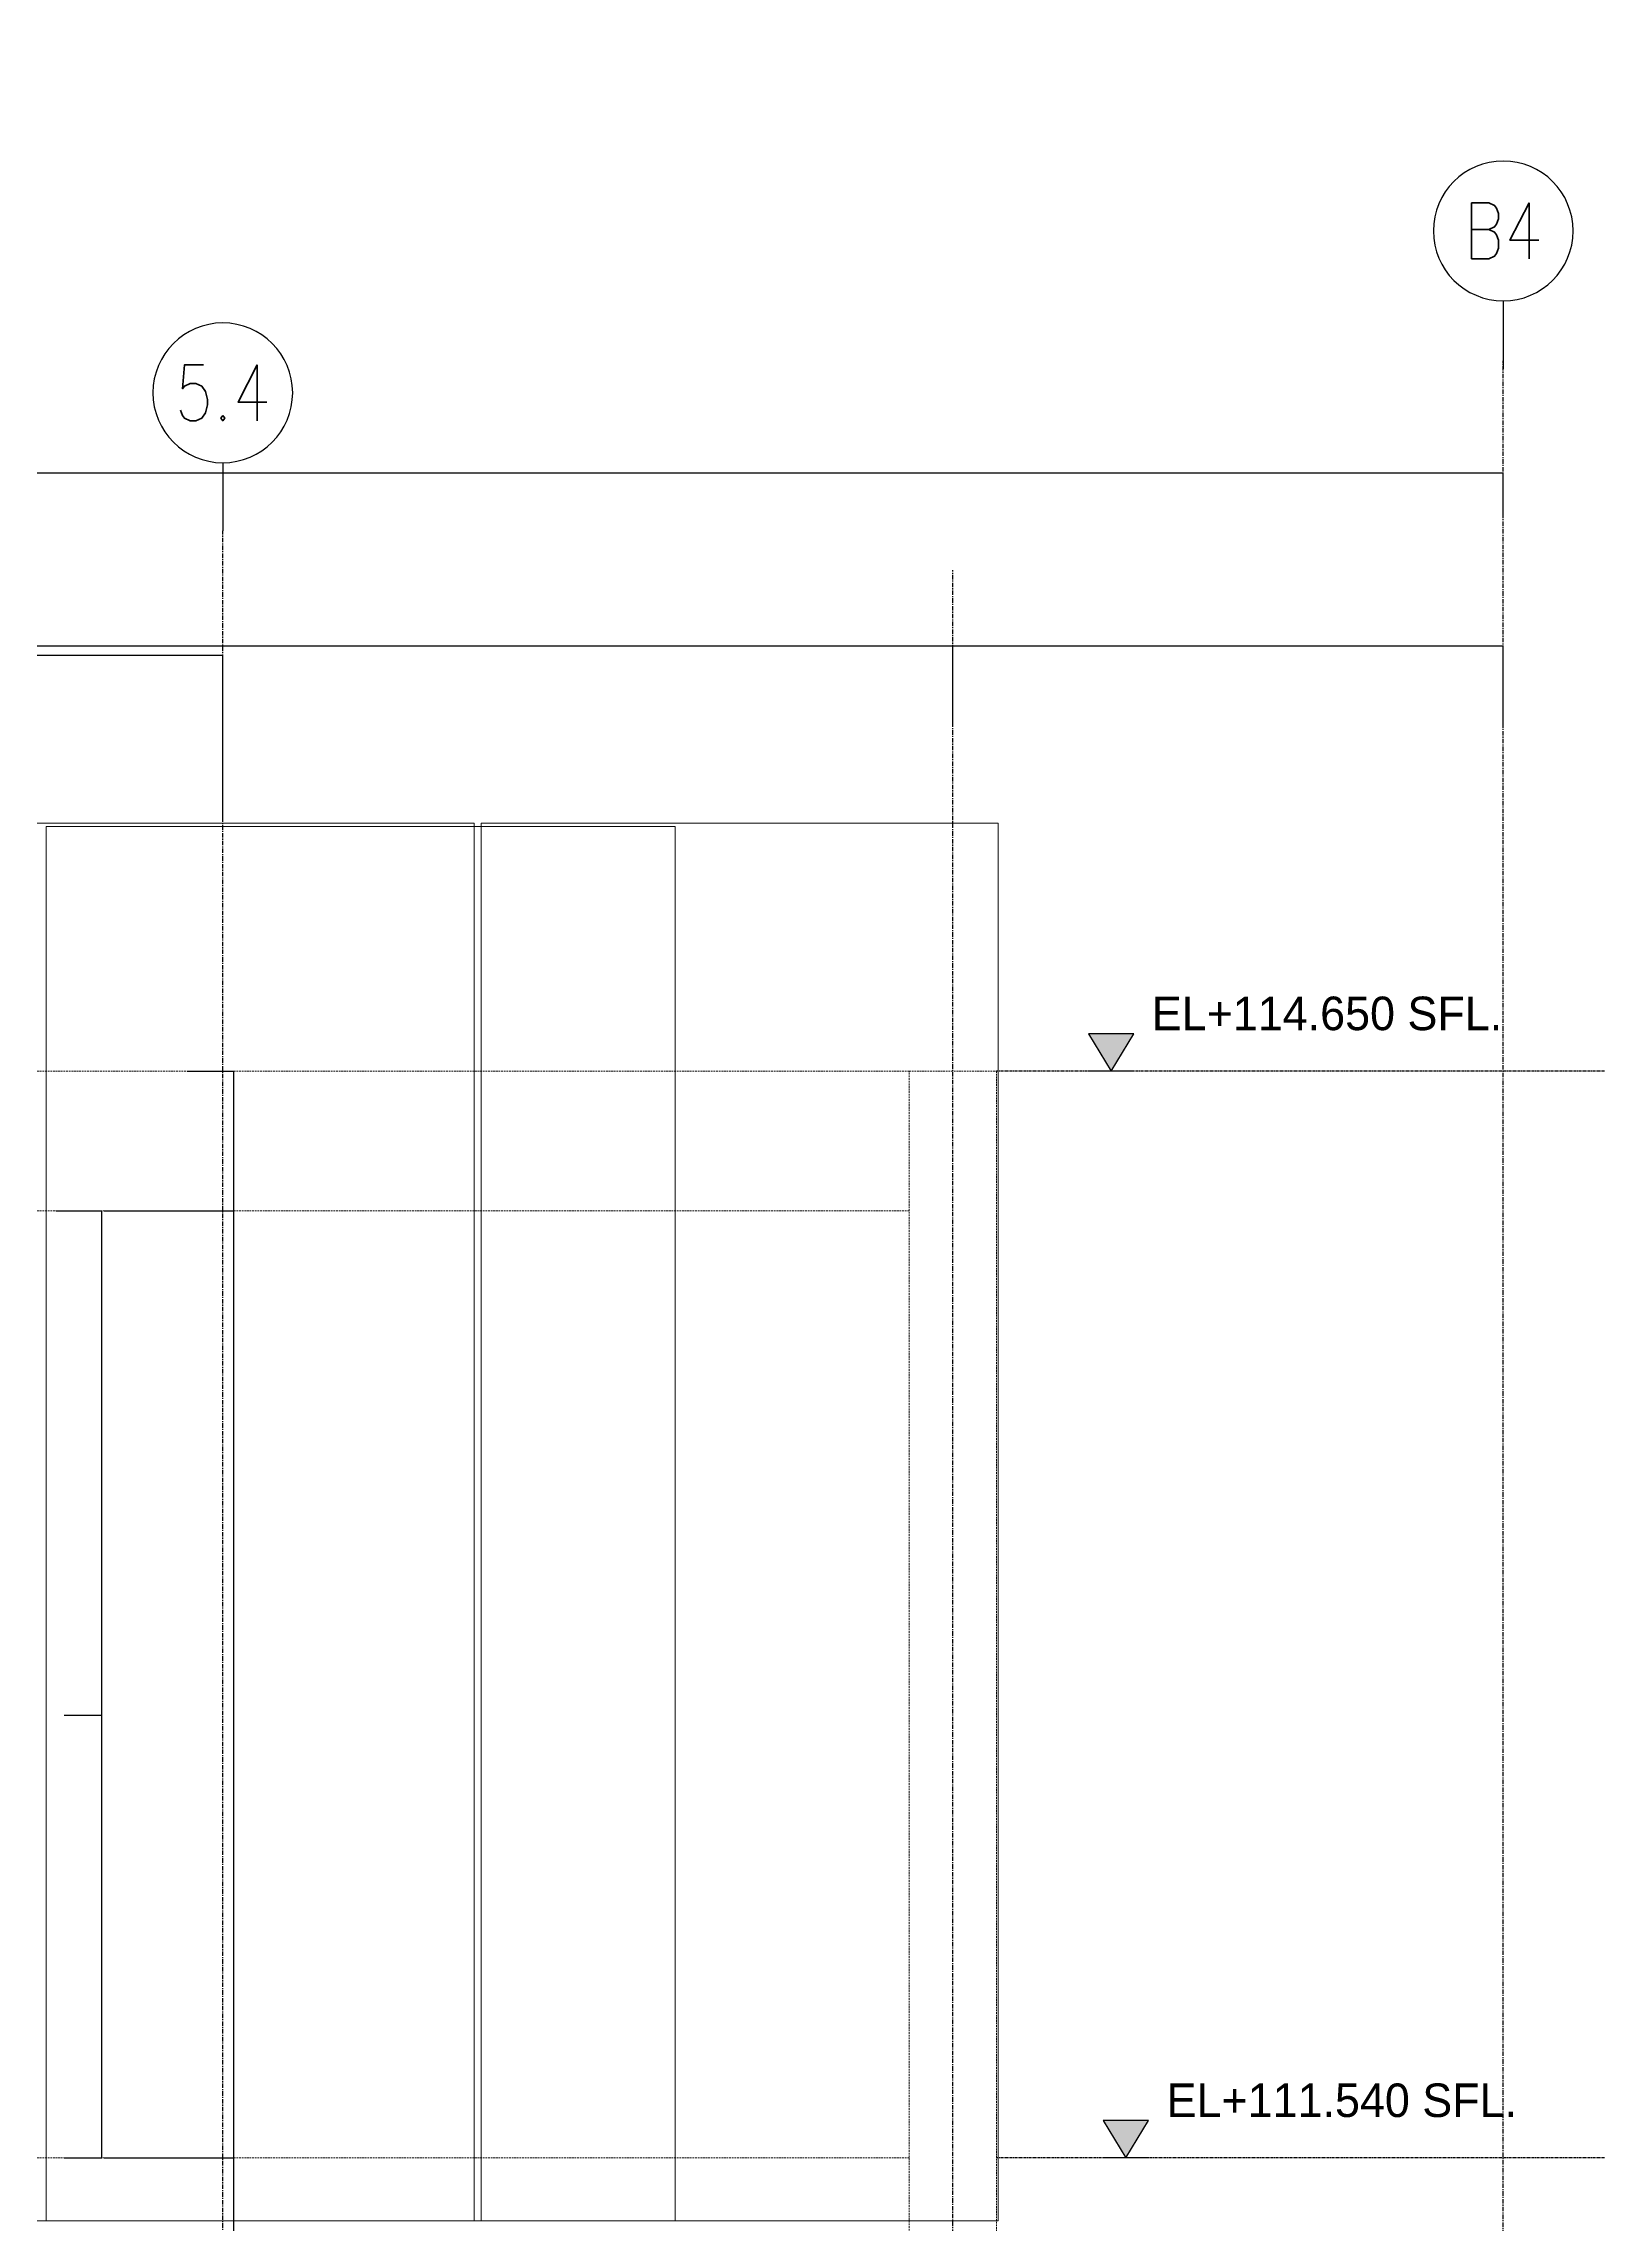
# Model space of a CAD drawing. Header units: millimetres. Extents: x 663313 to 1226001, y 1431724 to 1620898.
# Drawn here: x 1074817 to 1079283, y 1518955 to 1525195 of the extents above; entities that cross this region are included whole.
import ezdxf
from ezdxf.enums import TextEntityAlignment as Align

# ---------------------------------------------------------------- set-up
doc = ezdxf.new("R2010")
doc.units = ezdxf.units.MM
for name, pattern in [('Grid Line', [22.225, 12.7, -3.175, 3.175, -3.175]), ('HIDDEN', [0.375, 0.25, -0.125]), ('XKITLINE00', [0]), ('XKITLINE02', [4, 2, -2])]:
    doc.linetypes.add(name, pattern=pattern)
doc.layers.get('Defpoints').update_dxf_attribs({"color": 140})
doc.layers.add('000 - 0_HIDE_OBJ_FRAMING_DEF_SUB', color=1, linetype='Continuous', plot=False)
doc.layers.add('A-FLOR-E', color=2, linetype='Continuous', lineweight=9)
doc.layers.add('Part', color=2, linetype='Continuous', lineweight=0)
doc.layers.add('DIM', color=1, linetype='Continuous')
doc.styles.add('ANGSANA', font='angsana.shx', dxfattribs={"width": 0.9})
doc.styles.add('Arial', font='arial.ttf')
doc.styles.add('CKST2', font='romans.shx', dxfattribs={"width": 0.8, "height": 4})
doc.dimstyles.new('Dim - 40 - Cen', dxfattribs={"dimscale": 0.04, "dimtxt": 3, "dimasz": 1, "dimexe": 0, "dimexo": 2.5, "dimgap": 1.5, "dimtad": 1, "dimdec": 0, "dimlfac": 1000, "dimzin": 1, "dimdsep": 46, "dimtxsty": 'Arial', "dimblk": 'CEN1', "dimcen": 0.09, "dimclrd": 1, "dimclre": 49, "dimclrt": 3, "dimadec": 0, "dimazin": 0, "dimtfac": 1, "dimtdec": 0, "dimtix": 1, "dimtofl": 0, "dimtmove": 2, "dimatfit": 3, "dimfxl": 1, "dimtfill": 1, "dimtfillclr": 256, "dimtolj": 1, "dimtzin": 0, "dimarcsym": 0})
doc.dimstyles.new('Dim - 40 - End', dxfattribs={"dimscale": 0.04, "dimtxt": 3, "dimasz": 1, "dimexe": 0, "dimexo": 2.5, "dimgap": 1.5, "dimtad": 1, "dimdec": 0, "dimlfac": 1000, "dimzin": 1, "dimdsep": 46, "dimtxsty": 'Arial', "dimblk": 'END', "dimcen": 0.09, "dimclrd": 1, "dimclre": 49, "dimclrt": 3, "dimadec": 0, "dimazin": 0, "dimtfac": 1, "dimtdec": 0, "dimtix": 1, "dimtofl": 0, "dimtmove": 2, "dimatfit": 3, "dimfxl": 1, "dimtfill": 1, "dimtfillclr": 256, "dimtolj": 1, "dimtzin": 0, "dimarcsym": 0})

# ---------------------------------------------------------------- blocks, each defined once
blk = doc.blocks.new('*A27371191')
at = {"layer": '000 - 0_HIDE_OBJ_FRAMING_DEF_SUB', "linetype": 'XKITLINE00', "lineweight": 0}
for p, q in [((399.900591, 78.482036), (387.90058, 78.482036)), ((387.900591, 51.882036), (387.900591, 78.482036)), ((399.900591, 78.482036), (399.900591, 51.882036)), ((399.900591, 51.882036), (387.90058, 51.882036))]:
    blk.add_line(p, q, dxfattribs=at)
at = {"layer": '000 - 0_HIDE_OBJ_FRAMING_DEF_SUB', "linetype": 'XKITLINE02', "lineweight": 0}
for p, q in [((387.90058, 78.482036), (387.90058, 51.882036)), ((399.90058, 51.882036), (399.90058, 78.482036))]:
    blk.add_line(p, q, dxfattribs=at)
blk = doc.blocks.new('3')
at = {"layer": '000 - 0_HIDE_OBJ_FRAMING_DEF_SUB', "lineweight": 0, "xscale": 0.15, "yscale": 0.15, "zscale": 0.15}
blk.add_blockref('*A27371191', (663572.3657, 1524733.1057), dxfattribs=at)
blk = doc.blocks.new('grid2')
at = {"layer": '000 - 0_HIDE_OBJ_FRAMING_DEF_SUB'}
blk.add_line((0, -4.87), (0, 0), dxfattribs=at)
blk.add_circle((0, -9.87), 5, dxfattribs=at)
at = {"layer": '000 - 0_HIDE_OBJ_FRAMING_DEF_SUB', "style": 'CKST2', "width": 0.8}
blk.add_attdef('00', text='', height=4, dxfattribs=at).set_placement((0, -9.87), align=Align.MIDDLE_CENTER)
blk = doc.blocks.new('CEN1')
at = {"color": 1}
for p, q in [((1.5, 0), (-1.5, 0)), ((0, 1.5), (0, -1.5))]:
    blk.add_line(p, q, dxfattribs=at)
at = {"color": 3}
blk.add_circle((0, 0), 0.75, dxfattribs=at)
blk = doc.blocks.new('*D5300')
at = {"layer": '000 - 0_HIDE_OBJ_FRAMING_DEF_SUB', "color": 49, "lineweight": -2, "transparency": 16777216}
for p, q in [((1064229.8, 1522978), (1064229.8, 1523445)), ((1075329.8, 1522978), (1075329.8, 1523445))]:
    blk.add_line(p, q, dxfattribs=at)
at = {"layer": '000 - 0_HIDE_OBJ_FRAMING_DEF_SUB', "color": 1, "lineweight": -2, "transparency": 16777216}
blk.add_line((1064229.9, 1523445), (1075329.8, 1523445), dxfattribs=at)
at = {"layer": 'Defpoints', "color": 0, "transparency": 16777216}
for p in [(1075329.8, 1523445), (1064229.8, 1522977.9), (1075329.8, 1522977.9)]:
    blk.add_point(p, dxfattribs=at)
at = {"layer": '000 - 0_HIDE_OBJ_FRAMING_DEF_SUB', "color": 1, "lineweight": -2, "transparency": 16777216, "xscale": 0.04, "yscale": 0.04, "zscale": 0.04, "rotation": 180}
blk.add_blockref('CEN1', (1064229.8, 1523445), dxfattribs=at)
at = {"layer": '000 - 0_HIDE_OBJ_FRAMING_DEF_SUB', "color": 1, "lineweight": -2, "transparency": 16777216, "xscale": 0.04, "yscale": 0.04, "zscale": 0.04}
blk.add_blockref('CEN1', (1075329.8, 1523445), dxfattribs=at)
at = {"layer": '000 - 0_HIDE_OBJ_FRAMING_DEF_SUB', "color": 3, "transparency": 16777216, "insert": (1069779.8, 1524210.9), "char_height": 1500, "attachment_point": 5, "style": 'Arial', "bg_fill": 3, "box_fill_scale": 1.1, "bg_fill_color": 256, "bg_fill_true_color": 13158600, "bg_fill_transparency": 0}
blk.add_mtext('\\A1;11100000', dxfattribs=at)
blk = doc.blocks.new('END')
at = {"color": 1}
for p, q in [((2, 0), (-2, 0)), ((0, 2), (0, -2))]:
    blk.add_line(p, q, dxfattribs=at)
at = {"color": 3}
blk.add_line((-1, -1), (1, 1), dxfattribs=at)
blk = doc.blocks.new('*D5018')
at = {"layer": '000 - 0_HIDE_OBJ_FRAMING_DEF_SUB', "color": 49, "lineweight": -2, "transparency": 16777216}
for p, q in [((-4118.4, 112807.5), (-4010.3, 112807.5)), ((-4118, 111540), (-4010.3, 111540))]:
    blk.add_line(p, q, dxfattribs=at)
at = {"layer": '000 - 0_HIDE_OBJ_FRAMING_DEF_SUB', "color": 1, "lineweight": -2, "transparency": 16777216}
blk.add_line((-4010.3, 111540), (-4010.3, 112807.5), dxfattribs=at)
at = {"layer": 'Defpoints', "color": 0, "transparency": 16777216}
for p in [(-4118.5, 112807.5), (-4010.3, 112807.5), (-4118.1, 111540)]:
    blk.add_point(p, dxfattribs=at)
at = {"layer": '000 - 0_HIDE_OBJ_FRAMING_DEF_SUB', "color": 1, "lineweight": -2, "transparency": 16777216, "xscale": 0.04, "yscale": 0.04, "zscale": 0.04}
for p, rotation in [((-4010.3, 112807.5), 90), ((-4010.3, 111540), 270)]:
    blk.add_blockref('END', p, dxfattribs=dict(at, rotation=rotation))
at = {"layer": '000 - 0_HIDE_OBJ_FRAMING_DEF_SUB', "color": 3, "transparency": 16777216, "insert": (-4010.4, 112173.7), "char_height": 0.12, "attachment_point": 5, "rotation": 90, "style": 'Arial', "bg_fill": 3, "box_fill_scale": 1.1, "bg_fill_color": 256, "bg_fill_true_color": 13158600, "bg_fill_transparency": 0}
blk.add_mtext('\\A1;1267500', dxfattribs=at)
blk = doc.blocks.new('*D5019')
at = {"layer": '000 - 0_HIDE_OBJ_FRAMING_DEF_SUB', "color": 49, "lineweight": -2, "transparency": 16777216}
for p, q in [((-4140.8, 114250), (-4010.3, 114250)), ((-4118.4, 112807.5), (-4010.3, 112807.5))]:
    blk.add_line(p, q, dxfattribs=at)
at = {"layer": '000 - 0_HIDE_OBJ_FRAMING_DEF_SUB', "color": 1, "lineweight": -2, "transparency": 16777216}
blk.add_line((-4010.3, 112807.5), (-4010.3, 114250), dxfattribs=at)
at = {"layer": 'Defpoints', "color": 0, "transparency": 16777216}
for p in [(-4140.9, 114250), (-4010.3, 114250), (-4118.5, 112807.5)]:
    blk.add_point(p, dxfattribs=at)
at = {"layer": '000 - 0_HIDE_OBJ_FRAMING_DEF_SUB', "color": 1, "lineweight": -2, "transparency": 16777216, "xscale": 0.04, "yscale": 0.04, "zscale": 0.04}
for p, rotation in [((-4010.3, 114250), 90), ((-4010.3, 112807.5), 270)]:
    blk.add_blockref('END', p, dxfattribs=dict(at, rotation=rotation))
at = {"layer": '000 - 0_HIDE_OBJ_FRAMING_DEF_SUB', "color": 3, "transparency": 16777216, "insert": (-4010.4, 113528.7), "char_height": 0.12, "attachment_point": 5, "rotation": 90, "style": 'Arial', "bg_fill": 3, "box_fill_scale": 1.1, "bg_fill_color": 256, "bg_fill_true_color": 13158600, "bg_fill_transparency": 0}
blk.add_mtext('\\A1;1442500', dxfattribs=at)
blk = doc.blocks.new('*D5020')
at = {"layer": '000 - 0_HIDE_OBJ_FRAMING_DEF_SUB', "color": 49, "lineweight": -2, "transparency": 16777216}
for p, q in [((-3765.9, 114650), (-3632.2, 114650)), ((-3762.7, 114250), (-3632.2, 114250))]:
    blk.add_line(p, q, dxfattribs=at)
at = {"layer": '000 - 0_HIDE_OBJ_FRAMING_DEF_SUB', "color": 1, "lineweight": -2, "transparency": 16777216}
blk.add_line((-3632.2, 114250), (-3632.2, 114650), dxfattribs=at)
at = {"layer": 'Defpoints', "color": 0, "transparency": 16777216}
for p in [(-3766, 114650), (-3632.2, 114650), (-3762.8, 114250)]:
    blk.add_point(p, dxfattribs=at)
at = {"layer": '000 - 0_HIDE_OBJ_FRAMING_DEF_SUB', "color": 1, "lineweight": -2, "transparency": 16777216, "xscale": 0.04, "yscale": 0.04, "zscale": 0.04}
for p, rotation in [((-3632.2, 114650), 90), ((-3632.2, 114250), 270)]:
    blk.add_blockref('END', p, dxfattribs=dict(at, rotation=rotation))
at = {"layer": '000 - 0_HIDE_OBJ_FRAMING_DEF_SUB', "color": 3, "transparency": 16777216, "insert": (-3632.3, 114450), "char_height": 0.12, "attachment_point": 5, "rotation": 90, "style": 'Arial', "bg_fill": 3, "box_fill_scale": 1.1, "bg_fill_color": 256, "bg_fill_true_color": 13158600, "bg_fill_transparency": 0}
blk.add_mtext('\\A1;400000', dxfattribs=at)
blk = doc.blocks.new('*D5023')
at = {"layer": '000 - 0_HIDE_OBJ_FRAMING_DEF_SUB', "color": 49, "lineweight": -2, "transparency": 16777216}
for p, q in [((-4003.5, 114250), (-3632.2, 114250)), ((-4003.5, 111540), (-3632.2, 111540))]:
    blk.add_line(p, q, dxfattribs=at)
at = {"layer": '000 - 0_HIDE_OBJ_FRAMING_DEF_SUB', "color": 1, "lineweight": -2, "transparency": 16777216}
blk.add_line((-3632.2, 111540), (-3632.2, 114250), dxfattribs=at)
at = {"layer": 'Defpoints', "color": 0, "transparency": 16777216}
for p in [(-4003.6, 114250), (-3632.2, 114250), (-4003.6, 111540)]:
    blk.add_point(p, dxfattribs=at)
at = {"layer": '000 - 0_HIDE_OBJ_FRAMING_DEF_SUB', "color": 1, "lineweight": -2, "transparency": 16777216, "xscale": 0.04, "yscale": 0.04, "zscale": 0.04}
for p, rotation in [((-3632.2, 114250), 90), ((-3632.2, 111540), 270)]:
    blk.add_blockref('END', p, dxfattribs=dict(at, rotation=rotation))
at = {"layer": '000 - 0_HIDE_OBJ_FRAMING_DEF_SUB', "color": 3, "transparency": 16777216, "insert": (-3632.3, 112895), "char_height": 0.12, "attachment_point": 5, "rotation": 90, "style": 'Arial', "bg_fill": 3, "box_fill_scale": 1.1, "bg_fill_color": 256, "bg_fill_true_color": 13158600, "bg_fill_transparency": 0}
blk.add_mtext('\\A1;2710000', dxfattribs=at)
blk = doc.blocks.new('*D5024')
at = {"layer": '000 - 0_HIDE_OBJ_FRAMING_DEF_SUB', "color": 49, "lineweight": -2, "transparency": 16777216}
for p, q in [((-14800, 116239.3), (-14800, 116362.1)), ((0, 116239.3), (0, 116362.1))]:
    blk.add_line(p, q, dxfattribs=at)
at = {"layer": '000 - 0_HIDE_OBJ_FRAMING_DEF_SUB', "color": 1, "lineweight": -2, "transparency": 16777216}
blk.add_line((-14800, 116362.1), (0, 116362.1), dxfattribs=at)
at = {"layer": 'Defpoints', "color": 0, "transparency": 16777216}
for p in [(0, 116362.1), (-14800, 116239.2), (0, 116239.2)]:
    blk.add_point(p, dxfattribs=at)
at = {"layer": '000 - 0_HIDE_OBJ_FRAMING_DEF_SUB', "color": 1, "lineweight": -2, "transparency": 16777216, "xscale": 0.04, "yscale": 0.04, "zscale": 0.04, "rotation": 180}
blk.add_blockref('CEN1', (-14800, 116362.1), dxfattribs=at)
at = {"layer": '000 - 0_HIDE_OBJ_FRAMING_DEF_SUB', "color": 1, "lineweight": -2, "transparency": 16777216, "xscale": 0.04, "yscale": 0.04, "zscale": 0.04}
blk.add_blockref('CEN1', (0, 116362.1), dxfattribs=at)
at = {"layer": '000 - 0_HIDE_OBJ_FRAMING_DEF_SUB', "color": 3, "transparency": 16777216, "insert": (-7400, 116362.2), "char_height": 0.12, "attachment_point": 5, "style": 'Arial', "bg_fill": 3, "box_fill_scale": 1.1, "bg_fill_color": 256, "bg_fill_true_color": 13158600, "bg_fill_transparency": 0}
blk.add_mtext('\\A1;14800000', dxfattribs=at)
blk = doc.blocks.new('*D5029')
at = {"layer": '000 - 0_HIDE_OBJ_FRAMING_DEF_SUB', "color": 49, "lineweight": -2, "transparency": 16777216}
for p, q in [((-4705, 115673.2), (-4705, 115867.3)), ((-1575, 115648.1), (-1575, 115867.3))]:
    blk.add_line(p, q, dxfattribs=at)
at = {"layer": '000 - 0_HIDE_OBJ_FRAMING_DEF_SUB', "color": 1, "lineweight": -2, "transparency": 16777216}
blk.add_line((-4705, 115867.3), (-1575, 115867.3), dxfattribs=at)
at = {"layer": 'Defpoints', "color": 0, "transparency": 16777216}
for p in [(-1575, 115867.3), (-4705, 115673.1), (-1575, 115648)]:
    blk.add_point(p, dxfattribs=at)
at = {"layer": '000 - 0_HIDE_OBJ_FRAMING_DEF_SUB', "color": 1, "lineweight": -2, "transparency": 16777216, "xscale": 0.04, "yscale": 0.04, "zscale": 0.04, "rotation": 180}
blk.add_blockref('CEN1', (-4705, 115867.3), dxfattribs=at)
at = {"layer": '000 - 0_HIDE_OBJ_FRAMING_DEF_SUB', "color": 1, "lineweight": -2, "transparency": 16777216, "xscale": 0.04, "yscale": 0.04, "zscale": 0.04}
blk.add_blockref('CEN1', (-1575, 115867.3), dxfattribs=at)
at = {"layer": '000 - 0_HIDE_OBJ_FRAMING_DEF_SUB', "color": 3, "transparency": 16777216, "insert": (-3140, 115867.5), "char_height": 0.12, "attachment_point": 5, "style": 'Arial', "bg_fill": 3, "box_fill_scale": 1.1, "bg_fill_color": 256, "bg_fill_true_color": 13158600, "bg_fill_transparency": 0}
blk.add_mtext('\\A1;3130000', dxfattribs=at)
blk = doc.blocks.new('*D5030')
at = {"layer": '000 - 0_HIDE_OBJ_FRAMING_DEF_SUB', "color": 49, "lineweight": -2, "transparency": 16777216}
for p, q in [((-1575, 115648.3), (-1575, 115867.3)), ((0, 115639.7), (0, 115867.3))]:
    blk.add_line(p, q, dxfattribs=at)
at = {"layer": '000 - 0_HIDE_OBJ_FRAMING_DEF_SUB', "color": 1, "lineweight": -2, "transparency": 16777216}
blk.add_line((-1575, 115867.3), (0, 115867.3), dxfattribs=at)
at = {"layer": 'Defpoints', "color": 0, "transparency": 16777216}
for p in [(0, 115867.3), (-1575, 115648.2), (0, 115639.6)]:
    blk.add_point(p, dxfattribs=at)
at = {"layer": '000 - 0_HIDE_OBJ_FRAMING_DEF_SUB', "color": 1, "lineweight": -2, "transparency": 16777216, "xscale": 0.04, "yscale": 0.04, "zscale": 0.04, "rotation": 180}
blk.add_blockref('CEN1', (-1575, 115867.3), dxfattribs=at)
at = {"layer": '000 - 0_HIDE_OBJ_FRAMING_DEF_SUB', "color": 1, "lineweight": -2, "transparency": 16777216, "xscale": 0.04, "yscale": 0.04, "zscale": 0.04}
blk.add_blockref('CEN1', (0, 115867.3), dxfattribs=at)
at = {"layer": '000 - 0_HIDE_OBJ_FRAMING_DEF_SUB', "color": 3, "transparency": 16777216, "insert": (-787.5, 115867.5), "char_height": 0.12, "attachment_point": 5, "style": 'Arial', "bg_fill": 3, "box_fill_scale": 1.1, "bg_fill_color": 256, "bg_fill_true_color": 13158600, "bg_fill_transparency": 0}
blk.add_mtext('\\A1;1575000', dxfattribs=at)
blk = doc.blocks.new('*D5045')
at = {"layer": '000 - 0_HIDE_OBJ_FRAMING_DEF_SUB', "color": 49, "lineweight": -2, "transparency": 16777216}
for p, q in [((-3739.9, 111540), (-3632.2, 111540)), ((-3749.9, 111140), (-3632.2, 111140))]:
    blk.add_line(p, q, dxfattribs=at)
at = {"layer": '000 - 0_HIDE_OBJ_FRAMING_DEF_SUB', "color": 1, "lineweight": -2, "transparency": 16777216}
blk.add_line((-3632.2, 111140), (-3632.2, 111540), dxfattribs=at)
at = {"layer": 'Defpoints', "color": 0, "transparency": 16777216}
for p in [(-3740, 111540), (-3632.2, 111540), (-3750, 111140)]:
    blk.add_point(p, dxfattribs=at)
at = {"layer": '000 - 0_HIDE_OBJ_FRAMING_DEF_SUB', "color": 1, "lineweight": -2, "transparency": 16777216, "xscale": 0.04, "yscale": 0.04, "zscale": 0.04}
for p, rotation in [((-3632.2, 111540), 90), ((-3632.2, 111140), 270)]:
    blk.add_blockref('END', p, dxfattribs=dict(at, rotation=rotation))
at = {"layer": '000 - 0_HIDE_OBJ_FRAMING_DEF_SUB', "color": 3, "transparency": 16777216, "insert": (-3632.3, 111340), "char_height": 0.12, "attachment_point": 5, "rotation": 90, "style": 'Arial', "bg_fill": 3, "box_fill_scale": 1.1, "bg_fill_color": 256, "bg_fill_true_color": 13158600, "bg_fill_transparency": 0}
blk.add_mtext('\\A1;400000', dxfattribs=at)
blk = doc.blocks.new('LEV-SEC')
at = {"layer": '000 - 0_HIDE_OBJ_FRAMING_DEF_SUB'}
blk.add_hatch(color=256, dxfattribs=at).paths.add_polyline_path([(-1.62, 2.67), (0, 0), (1.62, 2.67)])
for p, q in [((-1.62, 2.67), (0, 0)), ((1.62, 2.67), (-1.62, 2.67)), ((0, 0), (1.62, 2.67)), ((1.62, 0), (-1.62, 0))]:
    blk.add_line(p, q, dxfattribs=at)
at = {"layer": '000 - 0_HIDE_OBJ_FRAMING_DEF_SUB', "style": 'ANGSANA'}
blk.add_attdef('ELEVATION', text='', height=2.4, dxfattribs=at).set_placement((2.91, 2.21), align=Align.BOTTOM_LEFT)
blk = doc.blocks.new('W-1-PP18-ST_ENT4_REV00_20260602-153434_ELEVATION_3_ST')
at = {"layer": '000 - 0_HIDE_OBJ_FRAMING_DEF_SUB', "linetype": 'Grid Line'}
for p, q in [((0, 103564.3907), (0, 116682.8551)), ((-1575, 104166.6599), (-1575, 116083.3784))]:
    blk.add_line(p, q, dxfattribs=at)
at = {"layer": '000 - 0_HIDE_OBJ_FRAMING_DEF_SUB', "linetype": 'Grid Line', "ltscale": 0.6}
for p, q in [((289.4967, 114650), (-1450, 114650)), ((289.4967, 111540), (-1450, 111540))]:
    blk.add_line(p, q, dxfattribs=at)
at = {"layer": 'A-FLOR-E', "color": 1, "linetype": 'HIDDEN', "ltscale": 20}
for p, q in [((-1700.0001, 114650), (-4425.0028, 114650)), ((-1700, 114250), (-4425.0028, 114250)), ((-1699.9976, 111540), (-4425.0028, 111540))]:
    blk.add_line(p, q, dxfattribs=at)
blk.add_lwpolyline([(-1700, 102340), (-1700, 114650), (-1450, 114650), (-1450, 102340)], dxfattribs=at)
at = {"layer": 'Part', "linetype": 'XKITLINE00', "lineweight": 0}
blk.add_lwpolyline([(-2925.0026, 111360), (-2925.0028, 115360), (-1445.0028, 115360), (-1445.0028, 111360)], close=True, dxfattribs=at)
ref = blk.add_blockref('grid2', (0, 116659.4505), dxfattribs=dict(xscale=-40, yscale=40, zscale=40, rotation=180))
ref.add_attrib('00', 'B4', dxfattribs={"layer": '000 - 0_HIDE_OBJ_FRAMING_DEF_SUB', "height": 160, "style": 'CKST2', "width": 0.8}).set_placement((0, 117054.2268), align=Align.MIDDLE_CENTER)
at = {"layer": '000 - 0_HIDE_OBJ_FRAMING_DEF_SUB', "xscale": 40, "yscale": 40, "zscale": 40}
for p, values in [((-1122.1205, 114650), {'ELEVATION': 'EL+114.650 SFL.'}), ((-1079.6617, 111540), {'ELEVATION': 'EL+111.540 SFL.'})]:
    blk.add_blockref('LEV-SEC', p, dxfattribs=at).add_auto_attribs(values)
at = {"layer": '000 - 0_HIDE_OBJ_FRAMING_DEF_SUB'}
for base, p1, p2, picture, middle in [((0, 116362.1036), (-14800, 116239.1854), (0, 116239.1854), '*D5024', (-7400, 116362.2249)), ((-1575, 115867.3333), (-4705, 115673.1237), (-1575, 115647.9952), '*D5029', (-3140, 115867.4546))]:
    dim = blk.add_linear_dim(base=base, p1=p1, p2=p2, dimstyle='Dim - 40 - Cen', dxfattribs=at)
    dim.commit()
    dim.dimension.update_dxf_attribs({"geometry": picture, "text_midpoint": middle})
at = {"layer": '000 - 0_HIDE_OBJ_FRAMING_DEF_SUB', "color": 1}
for base, p1, p2, picture, middle in [((-3632.1707, 114650), (-3762.7954, 114250), (-3765.9966, 114650), '*D5020', (-3632.2919, 114450)), ((-4010.3068, 112807.5), (-4118.1205, 111540), (-4118.5018, 112807.5), '*D5018', (-4010.4281, 112173.75))]:
    dim = blk.add_linear_dim(base=base, p1=p1, p2=p2, angle=90, dimstyle='Dim - 40 - End', dxfattribs=at)
    dim.commit()
    dim.dimension.update_dxf_attribs({"geometry": picture, "text_midpoint": middle})
at = {"layer": '000 - 0_HIDE_OBJ_FRAMING_DEF_SUB'}
dim = blk.add_linear_dim(base=(0, 115867.3333), p1=(-1575, 115648.1994), p2=(0, 115639.6454), dimstyle='Dim - 40 - Cen', dxfattribs=at)
dim.commit()
dim.dimension.update_dxf_attribs({"geometry": '*D5030', "text_midpoint": (-787.5, 115867.4546)})
at = {"layer": '000 - 0_HIDE_OBJ_FRAMING_DEF_SUB', "color": 1}
dim = blk.add_linear_dim(base=(-4010.3068, 114250), p1=(-4118.5018, 112807.5), p2=(-4140.9315, 114250), angle=90, dimstyle='Dim - 40 - End', dxfattribs=at)
dim.commit()
dim.dimension.update_dxf_attribs({"geometry": '*D5019', "text_midpoint": (-4010.4281, 113528.75)})
dim = blk.add_linear_dim(base=(-3632.1707, 114250), p1=(-4003.5852, 111540), p2=(-4003.5852, 114250), angle=90, dimstyle='Dim - 40 - End', dxfattribs=at)
dim.commit()
dim.dimension.update_dxf_attribs({"geometry": '*D5023', "text_midpoint": (-3632.2919, 112895)})
at = {"layer": 'Part', "linetype": 'XKITLINE00', "lineweight": 0}
blk.add_lwpolyline([(-2945.0028, 111360), (-4425.0028, 111360), (-4425.0026, 115360), (-2945.0026, 115360)], close=True, dxfattribs=at)
at = {"layer": '000 - 0_HIDE_OBJ_FRAMING_DEF_SUB', "color": 1}
dim = blk.add_linear_dim(base=(-3632.1707, 111540), p1=(-3749.9945, 111140), p2=(-3739.9843, 111540), angle=90, dimstyle='Dim - 40 - End', dxfattribs=at)
dim.commit()
dim.dimension.update_dxf_attribs({"geometry": '*D5045', "text_midpoint": (-3632.2919, 111340)})

msp = doc.modelspace()

# ---------------------------------------------------------------- linework, layer by layer
at = {"layer": '000 - 0_HIDE_OBJ_FRAMING_DEF_SUB', "linetype": 'Grid Line'}
msp.add_line((1075329.8414, 1507055.0011), (1075329.8414, 1523801.2017), dxfattribs=at)

# ---------------------------------------------------------------- block references
at = {"layer": '000 - 0_HIDE_OBJ_FRAMING_DEF_SUB'}
ref = msp.add_blockref('grid2', (1075329.8414, 1523801.2017), dxfattribs=dict(at, xscale=-40, yscale=40, zscale=40, rotation=180))
ref.add_attrib('00', '5.4', dxfattribs={"height": 160, "style": 'CKST2', "width": 0.8}).set_placement((1075329.8414, 1524195.978), align=Align.MIDDLE_CENTER)
at = {"layer": 'DIM', "color": 2, "xscale": 1000, "yscale": 1000, "zscale": 1000}
msp.add_blockref('3', (-662555725.9731, -1523221923.05), dxfattribs=at)

# ---------------------------------------------------------------- next in the draw order: dimensions: what is measured, and where the dimension line sits
at = {"layer": '000 - 0_HIDE_OBJ_FRAMING_DEF_SUB'}
dim = msp.add_linear_dim(base=(1075329.8414, 1523444.9842), p1=(1064229.8414, 1522977.8528), p2=(1075329.8414, 1522977.8528), dimstyle='Dim - 40 - Cen', dxfattribs=at)
dim.commit()
dim.dimension.update_dxf_attribs({"geometry": '*D5300', "text_midpoint": (1069779.8414, 1524210.9036)})

# ---------------------------------------------------------------- next in the draw order: block references
msp.add_blockref('W-1-PP18-ST_ENT4_REV00_20260602-153434_ELEVATION_3_ST', (1078993.9966, 1407605.0011))

doc.saveas('drawing.dxf')
